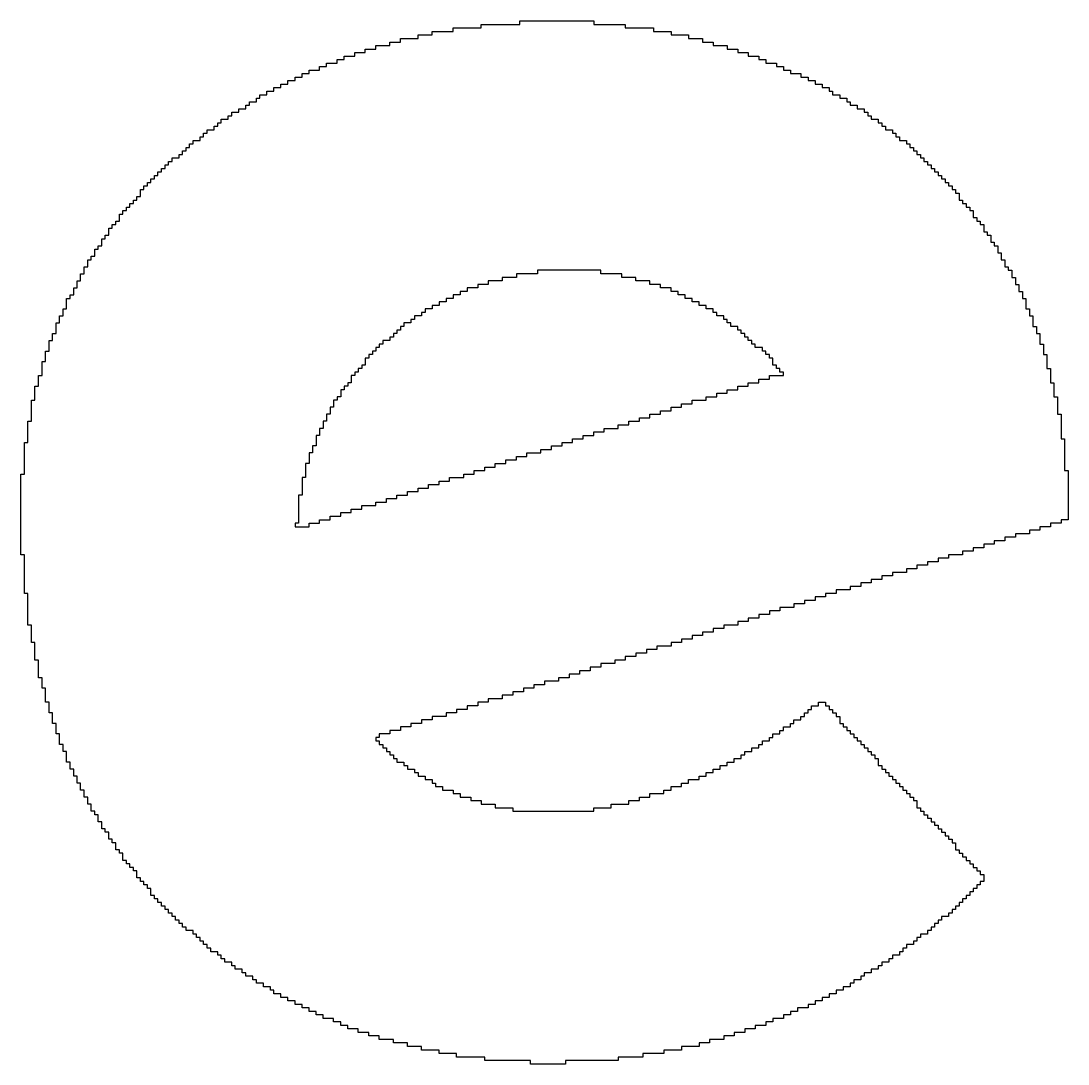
# Model space of a CAD drawing. Header units: millimetres. Extents: x -3.3 to 49.3, y -30.5 to 0.
# Drawn here: x 40.053 to 42.376, y -5.077 to -2.762 of the extents above; entities that cross this region are included whole.
import ezdxf

# ---------------------------------------------------------------- set-up
doc = ezdxf.new("R2010")
doc.units = ezdxf.units.MM
doc.layers.add('TopOverlay', color=2, linetype='Continuous')

msp = doc.modelspace()

# ---------------------------------------------------------------- linework, layer by layer
at = {"layer": 'TopOverlay'}
for p, q in [((41.1597, -2.7697), (41.1597, -2.7619)), ((41.1597, -2.7619), (41.3234, -2.7619)), ((41.3234, -2.7619), (41.3234, -2.7697)), ((40.9649, -2.7931), (40.9649, -2.7853)), ((40.9649, -2.7853), (41.0116, -2.7853)), ((41.0116, -2.7853), (41.0116, -2.7775)), ((41.0116, -2.7775), (41.074, -2.7775)), ((41.074, -2.7775), (41.074, -2.7697)), ((41.074, -2.7697), (41.1597, -2.7697)), ((41.3234, -2.7697), (41.3935, -2.7697)), ((41.3935, -2.7697), (41.3935, -2.7775)), ((41.3935, -2.7775), (41.4559, -2.7775)), ((41.4559, -2.7775), (41.4559, -2.7853)), ((41.4559, -2.7853), (41.4949, -2.7853)), ((41.4949, -2.7853), (41.4949, -2.7931)), ((40.8713, -2.8165), (40.8713, -2.8087)), ((40.8713, -2.8087), (40.8947, -2.8087)), ((40.8947, -2.8087), (40.8947, -2.8009)), ((40.8947, -2.8009), (40.9337, -2.8009)), ((40.9337, -2.8009), (40.9337, -2.7931)), ((40.9337, -2.7931), (40.9649, -2.7931)), ((41.4949, -2.7931), (41.5338, -2.7931)), ((41.5338, -2.7931), (41.5338, -2.8009)), ((41.5338, -2.8009), (41.565, -2.8009)), ((41.565, -2.8009), (41.565, -2.8087)), ((41.565, -2.8087), (41.5884, -2.8087)), ((41.5884, -2.8087), (41.5884, -2.8165)), ((40.7934, -2.8399), (40.7934, -2.8321)), ((40.7934, -2.8321), (40.8168, -2.8321)), ((40.8168, -2.8321), (40.8168, -2.8243)), ((40.8168, -2.8243), (40.8401, -2.8243)), ((40.8401, -2.8243), (40.8401, -2.8165)), ((40.8401, -2.8165), (40.8713, -2.8165)), ((41.5884, -2.8165), (41.6196, -2.8165)), ((41.6196, -2.8165), (41.6196, -2.8243)), ((41.6196, -2.8243), (41.6429, -2.8243)), ((41.6429, -2.8243), (41.6429, -2.8321)), ((41.6429, -2.8321), (41.6663, -2.8321)), ((41.6663, -2.8321), (41.6663, -2.8399)), ((40.731, -2.8632), (40.731, -2.8554)), ((40.731, -2.8554), (40.7544, -2.8554)), ((40.7544, -2.8554), (40.7544, -2.8476)), ((40.7544, -2.8476), (40.77, -2.8476)), ((40.77, -2.8476), (40.77, -2.8399)), ((40.77, -2.8399), (40.7934, -2.8399)), ((41.6663, -2.8399), (41.6897, -2.8399)), ((41.6897, -2.8399), (41.6897, -2.8476)), ((41.6897, -2.8476), (41.7053, -2.8476)), ((41.7053, -2.8476), (41.7053, -2.8554)), ((41.7053, -2.8554), (41.7287, -2.8554)), ((41.7287, -2.8554), (41.7287, -2.8632)), ((40.6765, -2.8866), (40.6765, -2.8788)), ((40.6765, -2.8788), (40.6921, -2.8788)), ((40.6921, -2.8788), (40.6921, -2.871)), ((40.6921, -2.871), (40.7154, -2.871)), ((40.7154, -2.871), (40.7154, -2.8632)), ((40.7154, -2.8632), (40.731, -2.8632)), ((41.7287, -2.8632), (41.7443, -2.8632)), ((41.7443, -2.8632), (41.7443, -2.871)), ((41.7443, -2.871), (41.7599, -2.871)), ((41.7599, -2.871), (41.7599, -2.8788)), ((41.7599, -2.8788), (41.7832, -2.8788)), ((41.7832, -2.8788), (41.7832, -2.8866)), ((40.6297, -2.91), (40.6297, -2.9022)), ((40.6297, -2.9022), (40.6453, -2.9022)), ((40.6453, -2.9022), (40.6453, -2.8944)), ((40.6453, -2.8944), (40.6609, -2.8944)), ((40.6609, -2.8944), (40.6609, -2.8866)), ((40.6609, -2.8866), (40.6765, -2.8866)), ((41.7832, -2.8866), (41.7988, -2.8866)), ((41.7988, -2.8866), (41.7988, -2.8944)), ((41.7988, -2.8944), (41.8144, -2.8944)), ((41.8144, -2.8944), (41.8144, -2.9022)), ((41.8144, -2.9022), (41.83, -2.9022)), ((41.83, -2.9022), (41.83, -2.91)), ((40.5829, -2.9334), (40.5829, -2.9256)), ((40.5829, -2.9256), (40.5985, -2.9256)), ((40.5985, -2.9256), (40.5985, -2.9178)), ((40.5985, -2.9178), (40.6141, -2.9178)), ((40.6141, -2.9178), (40.6141, -2.91)), ((40.6141, -2.91), (40.6297, -2.91)), ((41.83, -2.91), (41.8456, -2.91)), ((41.8456, -2.91), (41.8456, -2.9178)), ((41.8456, -2.9178), (41.8534, -2.9178)), ((41.8534, -2.9178), (41.8534, -2.9256)), ((41.8534, -2.9256), (41.869, -2.9256)), ((41.869, -2.9256), (41.869, -2.9334)), ((40.5518, -2.9568), (40.5518, -2.949)), ((40.5518, -2.949), (40.5596, -2.949)), ((40.5596, -2.949), (40.5596, -2.9412)), ((40.5596, -2.9412), (40.5751, -2.9412)), ((40.5751, -2.9412), (40.5751, -2.9334)), ((40.5751, -2.9334), (40.5829, -2.9334)), ((41.869, -2.9334), (41.8846, -2.9334)), ((41.8846, -2.9334), (41.8846, -2.9412)), ((41.8846, -2.9412), (41.8924, -2.9412)), ((41.8924, -2.9412), (41.8924, -2.949)), ((41.8924, -2.949), (41.9079, -2.949)), ((41.9079, -2.949), (41.9079, -2.9568)), ((40.5128, -2.9801), (40.5128, -2.9724)), ((40.5128, -2.9724), (40.5206, -2.9724)), ((40.5206, -2.9724), (40.5206, -2.9646)), ((40.5206, -2.9646), (40.5362, -2.9646)), ((40.5362, -2.9646), (40.5362, -2.9568)), ((40.5362, -2.9568), (40.5518, -2.9568)), ((41.9079, -2.9568), (41.9235, -2.9568)), ((41.9235, -2.9568), (41.9235, -2.9646)), ((41.9235, -2.9646), (41.9313, -2.9646)), ((41.9313, -2.9646), (41.9313, -2.9724)), ((41.9313, -2.9724), (41.9391, -2.9724)), ((41.9391, -2.9724), (41.9391, -2.9801)), ((40.4816, -3.0035), (40.4816, -2.9957)), ((40.4816, -2.9957), (40.4894, -2.9957)), ((40.4894, -2.9957), (40.4894, -2.9879)), ((40.4894, -2.9879), (40.4972, -2.9879)), ((40.4972, -2.9879), (40.4972, -2.9801)), ((40.4972, -2.9801), (40.5128, -2.9801)), ((41.9391, -2.9801), (41.9547, -2.9801)), ((41.9547, -2.9801), (41.9547, -2.9879)), ((41.9547, -2.9879), (41.9625, -2.9879)), ((41.9625, -2.9879), (41.9625, -2.9957)), ((41.9625, -2.9957), (41.9703, -2.9957)), ((41.9703, -2.9957), (41.9703, -3.0035)), ((40.4504, -3.0269), (40.4504, -3.0191)), ((40.4504, -3.0191), (40.4582, -3.0191)), ((40.4582, -3.0191), (40.4582, -3.0113)), ((40.4582, -3.0113), (40.466, -3.0113)), ((40.466, -3.0113), (40.466, -3.0035)), ((40.466, -3.0035), (40.4816, -3.0035)), ((41.9703, -3.0035), (41.9859, -3.0035)), ((41.9859, -3.0035), (41.9859, -3.0113)), ((41.9859, -3.0113), (41.9937, -3.0113)), ((41.9937, -3.0113), (41.9937, -3.0191)), ((41.9937, -3.0191), (42.0015, -3.0191)), ((42.0015, -3.0191), (42.0015, -3.0269)), ((40.4193, -3.0503), (40.4193, -3.0425)), ((40.4193, -3.0425), (40.4271, -3.0425)), ((40.4271, -3.0425), (40.4271, -3.0347)), ((40.4271, -3.0347), (40.4349, -3.0347)), ((40.4349, -3.0347), (40.4349, -3.0269)), ((40.4349, -3.0269), (40.4504, -3.0269)), ((42.0015, -3.0269), (42.0171, -3.0269)), ((42.0171, -3.0269), (42.0171, -3.0347)), ((42.0171, -3.0347), (42.0249, -3.0347)), ((42.0249, -3.0347), (42.0249, -3.0425)), ((42.0249, -3.0425), (42.0326, -3.0425)), ((42.0326, -3.0425), (42.0326, -3.0503)), ((40.3881, -3.0737), (40.3881, -3.0659)), ((40.3881, -3.0659), (40.4037, -3.0659)), ((40.4037, -3.0659), (40.4037, -3.0581)), ((40.4037, -3.0581), (40.4115, -3.0581)), ((40.4115, -3.0581), (40.4115, -3.0503)), ((40.4115, -3.0503), (40.4193, -3.0503)), ((42.0326, -3.0503), (42.0404, -3.0503)), ((42.0404, -3.0503), (42.0404, -3.0581)), ((42.0404, -3.0581), (42.0482, -3.0581)), ((42.0482, -3.0581), (42.0482, -3.0659)), ((42.0482, -3.0659), (42.056, -3.0659)), ((42.056, -3.0659), (42.056, -3.0737)), ((40.3725, -3.0893), (40.3725, -3.0815)), ((40.3725, -3.0815), (40.3803, -3.0815)), ((40.3803, -3.0815), (40.3803, -3.0737)), ((40.3803, -3.0737), (40.3881, -3.0737)), ((42.056, -3.0737), (42.0638, -3.0737)), ((42.0638, -3.0737), (42.0638, -3.0815)), ((42.0638, -3.0815), (42.0716, -3.0815)), ((42.0716, -3.0815), (42.0716, -3.0893)), ((40.3491, -3.1126), (40.3491, -3.1049)), ((40.3491, -3.1049), (40.3569, -3.1049)), ((40.3569, -3.1049), (40.3569, -3.0971)), ((40.3569, -3.0971), (40.3647, -3.0971)), ((40.3647, -3.0971), (40.3647, -3.0893)), ((40.3647, -3.0893), (40.3725, -3.0893)), ((42.0716, -3.0893), (42.0794, -3.0893)), ((42.0794, -3.0893), (42.0794, -3.0971)), ((42.0794, -3.0971), (42.0872, -3.0971)), ((42.0872, -3.0971), (42.0872, -3.1049)), ((42.0872, -3.1049), (42.095, -3.1049)), ((42.095, -3.1049), (42.095, -3.1126)), ((40.3257, -3.136), (40.3257, -3.1282)), ((40.3257, -3.1282), (40.3335, -3.1282)), ((40.3335, -3.1282), (40.3335, -3.1204)), ((40.3335, -3.1204), (40.3413, -3.1204)), ((40.3413, -3.1204), (40.3413, -3.1126)), ((40.3413, -3.1126), (40.3491, -3.1126)), ((42.095, -3.1126), (42.1028, -3.1126)), ((42.1028, -3.1126), (42.1028, -3.1204)), ((42.1028, -3.1204), (42.1106, -3.1204)), ((42.1106, -3.1204), (42.1106, -3.1282)), ((42.1106, -3.1282), (42.1184, -3.1282)), ((42.1184, -3.1282), (42.1184, -3.136)), ((40.3101, -3.1594), (40.3101, -3.1516)), ((40.3101, -3.1516), (40.3179, -3.1516)), ((40.3179, -3.1516), (40.3179, -3.136)), ((40.3179, -3.136), (40.3257, -3.136)), ((42.1184, -3.136), (42.1262, -3.136)), ((42.1262, -3.136), (42.1262, -3.1438)), ((42.1262, -3.1438), (42.134, -3.1438)), ((42.134, -3.1438), (42.134, -3.1594)), ((40.2868, -3.1828), (40.2868, -3.175)), ((40.2868, -3.175), (40.2946, -3.175)), ((40.2946, -3.175), (40.2946, -3.1672)), ((40.2946, -3.1672), (40.3024, -3.1672)), ((40.3024, -3.1672), (40.3024, -3.1594)), ((40.3024, -3.1594), (40.3101, -3.1594)), ((42.134, -3.1594), (42.1418, -3.1594)), ((42.1418, -3.1594), (42.1418, -3.1672)), ((42.1418, -3.1672), (42.1496, -3.1672)), ((42.1496, -3.1672), (42.1496, -3.175)), ((42.1496, -3.175), (42.1574, -3.175)), ((42.1574, -3.175), (42.1574, -3.1828)), ((40.2712, -3.2062), (40.2712, -3.1906)), ((40.2712, -3.1906), (40.279, -3.1906)), ((40.279, -3.1906), (40.279, -3.1828)), ((40.279, -3.1828), (40.2868, -3.1828)), ((42.1574, -3.1828), (42.1651, -3.1828)), ((42.1651, -3.1828), (42.1651, -3.1984)), ((42.1651, -3.1984), (42.1729, -3.1984)), ((42.1729, -3.1984), (42.1729, -3.2062)), ((40.2478, -3.2374), (40.2478, -3.2218)), ((40.2478, -3.2218), (40.2556, -3.2218)), ((40.2556, -3.2218), (40.2556, -3.214)), ((40.2556, -3.214), (40.2634, -3.214)), ((40.2634, -3.214), (40.2634, -3.2062)), ((40.2634, -3.2062), (40.2712, -3.2062)), ((42.1729, -3.2062), (42.1807, -3.2062)), ((42.1807, -3.2062), (42.1807, -3.214)), ((42.1807, -3.214), (42.1885, -3.214)), ((42.1885, -3.214), (42.1885, -3.2296)), ((40.2322, -3.2607), (40.2322, -3.2451)), ((40.2322, -3.2451), (40.24, -3.2451)), ((40.24, -3.2451), (40.24, -3.2374)), ((40.24, -3.2374), (40.2478, -3.2374)), ((42.1885, -3.2296), (42.1963, -3.2296)), ((42.1963, -3.2296), (42.1963, -3.2374)), ((42.1963, -3.2374), (42.2041, -3.2374)), ((42.2041, -3.2374), (42.2041, -3.2529)), ((40.2166, -3.2841), (40.2166, -3.2685)), ((40.2166, -3.2685), (40.2244, -3.2685)), ((40.2244, -3.2685), (40.2244, -3.2607)), ((40.2244, -3.2607), (40.2322, -3.2607)), ((42.2041, -3.2529), (42.2119, -3.2529)), ((42.2119, -3.2529), (42.2119, -3.2607)), ((42.2119, -3.2607), (42.2197, -3.2607)), ((42.2197, -3.2607), (42.2197, -3.2763)), ((40.201, -3.3075), (40.201, -3.2919)), ((40.201, -3.2919), (40.2088, -3.2919)), ((40.2088, -3.2919), (40.2088, -3.2841)), ((40.2088, -3.2841), (40.2166, -3.2841)), ((42.2197, -3.2763), (42.2275, -3.2763)), ((42.2275, -3.2763), (42.2275, -3.2919)), ((42.2275, -3.2919), (42.2353, -3.2919)), ((42.2353, -3.2919), (42.2353, -3.3075)), ((40.1932, -3.3231), (40.1932, -3.3075)), ((40.1932, -3.3075), (40.201, -3.3075)), ((41.339, -3.3153), (41.1987, -3.3153)), ((41.1987, -3.3153), (41.1987, -3.3231)), ((41.339, -3.3231), (41.339, -3.3153)), ((42.2353, -3.3075), (42.2431, -3.3075)), ((42.2431, -3.3075), (42.2431, -3.3153)), ((42.2431, -3.3153), (42.2509, -3.3153)), ((42.2509, -3.3153), (42.2509, -3.3309)), ((40.1776, -3.3543), (40.1776, -3.3387)), ((40.1776, -3.3387), (40.1854, -3.3387)), ((40.1854, -3.3387), (40.1854, -3.3231)), ((40.1854, -3.3231), (40.1932, -3.3231)), ((41.1207, -3.3387), (41.0896, -3.3387)), ((41.0896, -3.3387), (41.0896, -3.3465)), ((41.1519, -3.3309), (41.1207, -3.3309)), ((41.1207, -3.3309), (41.1207, -3.3387)), ((41.1987, -3.3231), (41.1519, -3.3231)), ((41.1519, -3.3231), (41.1519, -3.3309)), ((41.3857, -3.3231), (41.339, -3.3231)), ((41.3857, -3.3309), (41.3857, -3.3231)), ((41.4169, -3.3309), (41.3857, -3.3309)), ((41.4169, -3.3387), (41.4169, -3.3309)), ((41.4481, -3.3387), (41.4169, -3.3387)), ((41.4481, -3.3465), (41.4481, -3.3387)), ((42.2509, -3.3309), (42.2587, -3.3309)), ((42.2587, -3.3309), (42.2587, -3.3465)), ((40.1699, -3.3699), (40.1699, -3.3543)), ((40.1699, -3.3543), (40.1776, -3.3543)), ((41.0428, -3.3621), (41.0272, -3.3621)), ((41.0272, -3.3621), (41.0272, -3.3699)), ((41.0662, -3.3543), (41.0428, -3.3543)), ((41.0428, -3.3543), (41.0428, -3.3621)), ((41.0896, -3.3465), (41.0662, -3.3465)), ((41.0662, -3.3465), (41.0662, -3.3543)), ((41.4715, -3.3465), (41.4481, -3.3465)), ((41.4715, -3.3543), (41.4715, -3.3465)), ((41.4949, -3.3543), (41.4715, -3.3543)), ((41.4949, -3.3621), (41.4949, -3.3543)), ((41.5104, -3.3621), (41.4949, -3.3621)), ((41.5104, -3.3699), (41.5104, -3.3621)), ((42.2587, -3.3465), (42.2665, -3.3465)), ((42.2665, -3.3465), (42.2665, -3.3621)), ((42.2665, -3.3621), (42.2743, -3.3621)), ((42.2743, -3.3621), (42.2743, -3.3776)), ((40.1543, -3.401), (40.1543, -3.3776)), ((40.1543, -3.3776), (40.1621, -3.3776)), ((40.1621, -3.3776), (40.1621, -3.3699)), ((40.1621, -3.3699), (40.1699, -3.3699)), ((40.996, -3.3854), (40.9804, -3.3854)), ((40.9804, -3.3854), (40.9804, -3.3932)), ((41.0116, -3.3776), (40.996, -3.3776)), ((40.996, -3.3776), (40.996, -3.3854)), ((41.0272, -3.3699), (41.0116, -3.3699)), ((41.0116, -3.3699), (41.0116, -3.3776)), ((41.526, -3.3699), (41.5104, -3.3699)), ((41.526, -3.3776), (41.526, -3.3699)), ((41.5416, -3.3776), (41.526, -3.3776)), ((41.5416, -3.3854), (41.5416, -3.3776)), ((41.5572, -3.3854), (41.5416, -3.3854)), ((41.5572, -3.3932), (41.5572, -3.3854)), ((42.2743, -3.3776), (42.2821, -3.3776)), ((42.2821, -3.3776), (42.2821, -3.401)), ((40.1465, -3.4166), (40.1465, -3.401)), ((40.1465, -3.401), (40.1543, -3.401)), ((40.9493, -3.4088), (40.9415, -3.4088)), ((40.9415, -3.4088), (40.9415, -3.4166)), ((40.9649, -3.401), (40.9493, -3.401)), ((40.9493, -3.401), (40.9493, -3.4088)), ((40.9804, -3.3932), (40.9649, -3.3932)), ((40.9649, -3.3932), (40.9649, -3.401)), ((41.5728, -3.3932), (41.5572, -3.3932)), ((41.5728, -3.401), (41.5728, -3.3932)), ((41.5884, -3.401), (41.5728, -3.401)), ((41.5884, -3.4088), (41.5884, -3.401)), ((41.5962, -3.4088), (41.5884, -3.4088)), ((41.5962, -3.4166), (41.5962, -3.4088)), ((42.2821, -3.401), (42.2899, -3.401)), ((42.2899, -3.401), (42.2899, -3.4166)), ((40.1309, -3.4556), (40.1309, -3.4322)), ((40.1309, -3.4322), (40.1387, -3.4322)), ((40.1387, -3.4322), (40.1387, -3.4166)), ((40.1387, -3.4166), (40.1465, -3.4166)), ((40.9181, -3.4322), (40.9025, -3.4322)), ((40.9025, -3.4322), (40.9025, -3.44)), ((40.9259, -3.4244), (40.9181, -3.4244)), ((40.9181, -3.4244), (40.9181, -3.4322)), ((40.9415, -3.4166), (40.9259, -3.4166)), ((40.9259, -3.4166), (40.9259, -3.4244)), ((41.6118, -3.4166), (41.5962, -3.4166)), ((41.6118, -3.4244), (41.6118, -3.4166)), ((41.6196, -3.4244), (41.6118, -3.4244)), ((41.6196, -3.4322), (41.6196, -3.4244)), ((41.6274, -3.4322), (41.6196, -3.4322)), ((41.6274, -3.44), (41.6274, -3.4322)), ((42.2899, -3.4166), (42.2976, -3.4166)), ((42.2976, -3.4166), (42.2976, -3.44)), ((40.1231, -3.4712), (40.1231, -3.4556)), ((40.1231, -3.4556), (40.1309, -3.4556)), ((40.8869, -3.4556), (40.8791, -3.4556)), ((40.8791, -3.4556), (40.8791, -3.4634)), ((40.8947, -3.4478), (40.8869, -3.4478)), ((40.8869, -3.4478), (40.8869, -3.4556)), ((40.9025, -3.44), (40.8947, -3.44)), ((40.8947, -3.44), (40.8947, -3.4478)), ((41.6429, -3.44), (41.6274, -3.44)), ((41.6429, -3.4478), (41.6429, -3.44)), ((41.6507, -3.4478), (41.6429, -3.4478)), ((41.6507, -3.4556), (41.6507, -3.4478)), ((41.6585, -3.4556), (41.6507, -3.4556)), ((41.6585, -3.4634), (41.6585, -3.4556)), ((42.2976, -3.44), (42.3054, -3.44)), ((42.3054, -3.44), (42.3054, -3.4556)), ((42.3054, -3.4556), (42.3132, -3.4556)), ((42.3132, -3.4556), (42.3132, -3.479)), ((40.1153, -3.4946), (40.1153, -3.4712)), ((40.1153, -3.4712), (40.1231, -3.4712)), ((40.8557, -3.479), (40.8479, -3.479)), ((40.8479, -3.479), (40.8479, -3.4868)), ((40.8713, -3.4712), (40.8557, -3.4712)), ((40.8557, -3.4712), (40.8557, -3.479)), ((40.8791, -3.4634), (40.8713, -3.4634)), ((40.8713, -3.4634), (40.8713, -3.4712)), ((41.6663, -3.4634), (41.6585, -3.4634)), ((41.6663, -3.4712), (41.6663, -3.4634)), ((41.6741, -3.4712), (41.6663, -3.4712)), ((41.6741, -3.479), (41.6741, -3.4712)), ((41.6819, -3.479), (41.6741, -3.479)), ((41.6819, -3.4868), (41.6819, -3.479)), ((42.3132, -3.479), (42.321, -3.479)), ((42.321, -3.479), (42.321, -3.5024)), ((40.1075, -3.5179), (40.1075, -3.4946)), ((40.1075, -3.4946), (40.1153, -3.4946)), ((40.8324, -3.5024), (40.8246, -3.5024)), ((40.8246, -3.5024), (40.8246, -3.5101)), ((40.8401, -3.4946), (40.8324, -3.4946)), ((40.8324, -3.4946), (40.8324, -3.5024)), ((40.8479, -3.4868), (40.8401, -3.4868)), ((40.8401, -3.4868), (40.8401, -3.4946)), ((41.6975, -3.4868), (41.6819, -3.4868)), ((41.6975, -3.4946), (41.6975, -3.4868)), ((41.7053, -3.4946), (41.6975, -3.4946)), ((41.7053, -3.5024), (41.7053, -3.4946)), ((41.7131, -3.5024), (41.7053, -3.5024)), ((41.7131, -3.5101), (41.7131, -3.5024)), ((42.321, -3.5024), (42.3288, -3.5024)), ((42.3288, -3.5024), (42.3288, -3.5335)), ((40.0997, -3.5491), (40.0997, -3.5179)), ((40.0997, -3.5179), (40.1075, -3.5179)), ((40.8168, -3.5257), (40.809, -3.5257)), ((40.809, -3.5257), (40.809, -3.5335)), ((40.8246, -3.5101), (40.8168, -3.5101)), ((40.8168, -3.5101), (40.8168, -3.5257)), ((41.7209, -3.5101), (41.7131, -3.5101)), ((41.7209, -3.5257), (41.7209, -3.5101)), ((41.7287, -3.5257), (41.7209, -3.5257)), ((41.7287, -3.5335), (41.7287, -3.5257)), ((40.0919, -3.5725), (40.0919, -3.5491)), ((40.0919, -3.5491), (40.0997, -3.5491)), ((40.7934, -3.5491), (40.7856, -3.5491)), ((40.7856, -3.5491), (40.7856, -3.5647)), ((40.8012, -3.5413), (40.7934, -3.5413)), ((40.7934, -3.5413), (40.7934, -3.5491)), ((40.809, -3.5335), (40.8012, -3.5335)), ((40.8012, -3.5335), (40.8012, -3.5413)), ((41.7131, -3.5569), (41.7131, -3.5491)), ((41.7131, -3.5491), (41.7443, -3.5491)), ((41.7365, -3.5335), (41.7287, -3.5335)), ((41.7365, -3.5413), (41.7365, -3.5335)), ((41.7443, -3.5413), (41.7365, -3.5413)), ((41.7443, -3.5491), (41.7443, -3.5413)), ((42.3288, -3.5335), (42.3366, -3.5335)), ((42.3366, -3.5335), (42.3366, -3.5647)), ((40.0841, -3.6037), (40.0841, -3.5725)), ((40.0841, -3.5725), (40.0919, -3.5725)), ((40.7778, -3.5725), (40.77, -3.5725)), ((40.77, -3.5725), (40.77, -3.5803)), ((40.7856, -3.5647), (40.7778, -3.5647)), ((40.7778, -3.5647), (40.7778, -3.5725)), ((41.6429, -3.5803), (41.6429, -3.5725)), ((41.6429, -3.5725), (41.6663, -3.5725)), ((41.6663, -3.5725), (41.6663, -3.5647)), ((41.6663, -3.5647), (41.6897, -3.5647)), ((41.6897, -3.5647), (41.6897, -3.5569)), ((41.6897, -3.5569), (41.7131, -3.5569)), ((42.3366, -3.5647), (42.3444, -3.5647)), ((42.3444, -3.5647), (42.3444, -3.5959)), ((40.7622, -3.5959), (40.7544, -3.5959)), ((40.7544, -3.5959), (40.7544, -3.6037)), ((40.77, -3.5803), (40.7622, -3.5803)), ((40.7622, -3.5803), (40.7622, -3.5959)), ((41.5728, -3.6037), (41.5728, -3.5959)), ((41.5728, -3.5959), (41.5962, -3.5959)), ((41.5962, -3.5959), (41.5962, -3.5881)), ((41.5962, -3.5881), (41.6196, -3.5881)), ((41.6196, -3.5881), (41.6196, -3.5803)), ((41.6196, -3.5803), (41.6429, -3.5803)), ((42.3444, -3.5959), (42.3522, -3.5959)), ((42.3522, -3.5959), (42.3522, -3.6349)), ((40.0763, -3.6504), (40.0763, -3.6037)), ((40.0763, -3.6037), (40.0841, -3.6037)), ((40.7466, -3.6193), (40.7388, -3.6193)), ((40.7388, -3.6193), (40.7388, -3.6349)), ((40.7544, -3.6037), (40.7466, -3.6037)), ((40.7466, -3.6037), (40.7466, -3.6193)), ((41.4949, -3.6271), (41.4949, -3.6193)), ((41.4949, -3.6193), (41.5182, -3.6193)), ((41.5182, -3.6193), (41.5182, -3.6115)), ((41.5182, -3.6115), (41.5416, -3.6115)), ((41.5416, -3.6115), (41.5416, -3.6037)), ((41.5416, -3.6037), (41.5728, -3.6037)), ((40.7388, -3.6349), (40.731, -3.6349)), ((40.731, -3.6349), (40.731, -3.6504)), ((41.4247, -3.6504), (41.4247, -3.6426)), ((41.4247, -3.6426), (41.4481, -3.6426)), ((41.4481, -3.6426), (41.4481, -3.6349)), ((41.4481, -3.6349), (41.4715, -3.6349)), ((41.4715, -3.6349), (41.4715, -3.6271)), ((41.4715, -3.6271), (41.4949, -3.6271)), ((42.3522, -3.6349), (42.36, -3.6349)), ((42.36, -3.6349), (42.36, -3.6894)), ((40.0685, -3.6972), (40.0685, -3.6504)), ((40.0685, -3.6504), (40.0763, -3.6504)), ((40.7232, -3.666), (40.7154, -3.666)), ((40.7154, -3.666), (40.7154, -3.6816)), ((40.731, -3.6504), (40.7232, -3.6504)), ((40.7232, -3.6504), (40.7232, -3.666)), ((41.3468, -3.6738), (41.3468, -3.666)), ((41.3468, -3.666), (41.3779, -3.666)), ((41.3779, -3.666), (41.3779, -3.6582)), ((41.3779, -3.6582), (41.4013, -3.6582)), ((41.4013, -3.6582), (41.4013, -3.6504)), ((41.4013, -3.6504), (41.4247, -3.6504)), ((40.7154, -3.6816), (40.7076, -3.6816)), ((40.7076, -3.6816), (40.7076, -3.705)), ((41.2766, -3.6972), (41.2766, -3.6894)), ((41.2766, -3.6894), (41.3, -3.6894)), ((41.3, -3.6894), (41.3, -3.6816)), ((41.3, -3.6816), (41.3234, -3.6816)), ((41.3234, -3.6816), (41.3234, -3.6738)), ((41.3234, -3.6738), (41.3468, -3.6738)), ((42.36, -3.6894), (42.3678, -3.6894)), ((42.3678, -3.6894), (42.3678, -3.7596)), ((40.0607, -3.7674), (40.0607, -3.6972)), ((40.0607, -3.6972), (40.0685, -3.6972)), ((40.7076, -3.705), (40.6999, -3.705)), ((40.6999, -3.705), (40.6999, -3.7206)), ((41.2065, -3.7206), (41.2065, -3.7128)), ((41.2065, -3.7128), (41.2299, -3.7128)), ((41.2299, -3.7128), (41.2299, -3.705)), ((41.2299, -3.705), (41.2532, -3.705)), ((41.2532, -3.705), (41.2532, -3.6972)), ((41.2532, -3.6972), (41.2766, -3.6972)), ((40.6999, -3.7206), (40.6921, -3.7206)), ((40.6921, -3.7206), (40.6921, -3.744)), ((41.1285, -3.744), (41.1285, -3.7362)), ((41.1285, -3.7362), (41.1519, -3.7362)), ((41.1519, -3.7362), (41.1519, -3.7284)), ((41.1519, -3.7284), (41.1753, -3.7284)), ((41.1753, -3.7284), (41.1753, -3.7206)), ((41.1753, -3.7206), (41.2065, -3.7206)), ((40.6921, -3.744), (40.6843, -3.744)), ((40.6843, -3.744), (40.6843, -3.7751)), ((41.0584, -3.7674), (41.0584, -3.7596)), ((41.0584, -3.7596), (41.0818, -3.7596)), ((41.0818, -3.7596), (41.0818, -3.7518)), ((41.0818, -3.7518), (41.1051, -3.7518)), ((41.1051, -3.7518), (41.1051, -3.744)), ((41.1051, -3.744), (41.1285, -3.744)), ((42.3678, -3.7596), (42.3756, -3.7596)), ((42.3756, -3.7596), (42.3756, -3.8687)), ((40.0529, -3.9466), (40.0529, -3.7674)), ((40.0529, -3.7674), (40.0607, -3.7674)), ((40.6843, -3.7751), (40.6765, -3.7751)), ((40.6765, -3.7751), (40.6765, -3.8141)), ((40.9804, -3.7907), (40.9804, -3.7829)), ((40.9804, -3.7829), (41.0038, -3.7829)), ((41.0038, -3.7829), (41.0038, -3.7751)), ((41.0038, -3.7751), (41.035, -3.7751)), ((41.035, -3.7751), (41.035, -3.7674)), ((41.035, -3.7674), (41.0584, -3.7674)), ((40.9103, -3.8141), (40.9103, -3.8063)), ((40.9103, -3.8063), (40.9337, -3.8063)), ((40.9337, -3.8063), (40.9337, -3.7985)), ((40.9337, -3.7985), (40.9571, -3.7985)), ((40.9571, -3.7985), (40.9571, -3.7907)), ((40.9571, -3.7907), (40.9804, -3.7907)), ((40.6765, -3.8141), (40.6687, -3.8141)), ((40.6687, -3.8141), (40.6687, -3.8765)), ((40.8401, -3.8375), (40.8401, -3.8297)), ((40.8401, -3.8297), (40.8635, -3.8297)), ((40.8635, -3.8297), (40.8635, -3.8219)), ((40.8635, -3.8219), (40.8869, -3.8219)), ((40.8869, -3.8219), (40.8869, -3.8141)), ((40.8869, -3.8141), (40.9103, -3.8141)), ((40.7622, -3.8609), (40.7622, -3.8531)), ((40.7622, -3.8531), (40.7856, -3.8531)), ((40.7856, -3.8531), (40.7856, -3.8453)), ((40.7856, -3.8453), (40.809, -3.8453)), ((40.809, -3.8453), (40.809, -3.8375)), ((40.809, -3.8375), (40.8401, -3.8375)), ((40.6687, -3.8765), (40.6609, -3.8765)), ((40.6609, -3.8765), (40.6609, -3.8843)), ((40.6921, -3.8843), (40.6921, -3.8765)), ((40.6921, -3.8765), (40.7154, -3.8765)), ((40.7154, -3.8765), (40.7154, -3.8687)), ((40.7154, -3.8687), (40.7388, -3.8687)), ((40.7388, -3.8687), (40.7388, -3.8609)), ((40.7388, -3.8609), (40.7622, -3.8609)), ((42.36, -3.8765), (42.3366, -3.8765)), ((42.3366, -3.8765), (42.3366, -3.8843)), ((42.3756, -3.8687), (42.36, -3.8687)), ((42.36, -3.8687), (42.36, -3.8765)), ((40.6609, -3.8843), (40.6921, -3.8843)), ((42.2899, -3.8999), (42.2587, -3.8999)), ((42.2587, -3.8999), (42.2587, -3.9076)), ((42.3132, -3.8921), (42.2899, -3.8921)), ((42.2899, -3.8921), (42.2899, -3.8999)), ((42.3366, -3.8843), (42.3132, -3.8843)), ((42.3132, -3.8843), (42.3132, -3.8921)), ((42.2119, -3.9232), (42.1885, -3.9232)), ((42.1885, -3.9232), (42.1885, -3.931)), ((42.2353, -3.9154), (42.2119, -3.9154)), ((42.2119, -3.9154), (42.2119, -3.9232)), ((42.2587, -3.9076), (42.2353, -3.9076)), ((42.2353, -3.9076), (42.2353, -3.9154)), ((40.0607, -3.9466), (40.0529, -3.9466)), ((40.0607, -4.0324), (40.0607, -3.9466)), ((42.1418, -3.9466), (42.1106, -3.9466)), ((42.1106, -3.9466), (42.1106, -3.9544)), ((42.1651, -3.9388), (42.1418, -3.9388)), ((42.1418, -3.9388), (42.1418, -3.9466)), ((42.1885, -3.931), (42.1651, -3.931)), ((42.1651, -3.931), (42.1651, -3.9388)), ((42.0638, -3.97), (42.0404, -3.97)), ((42.0404, -3.97), (42.0404, -3.9778)), ((42.0872, -3.9622), (42.0638, -3.9622)), ((42.0638, -3.9622), (42.0638, -3.97)), ((42.1106, -3.9544), (42.0872, -3.9544)), ((42.0872, -3.9544), (42.0872, -3.9622)), ((41.9859, -3.9934), (41.9625, -3.9934)), ((41.9625, -3.9934), (41.9625, -4.0012)), ((42.0171, -3.9856), (41.9859, -3.9856)), ((41.9859, -3.9856), (41.9859, -3.9934)), ((42.0404, -3.9778), (42.0171, -3.9778)), ((42.0171, -3.9778), (42.0171, -3.9856)), ((41.9157, -4.0168), (41.8924, -4.0168)), ((41.8924, -4.0168), (41.8924, -4.0246)), ((41.9391, -4.009), (41.9157, -4.009)), ((41.9157, -4.009), (41.9157, -4.0168)), ((41.9625, -4.0012), (41.9391, -4.0012)), ((41.9391, -4.0012), (41.9391, -4.009)), ((40.0685, -4.0324), (40.0607, -4.0324)), ((40.0685, -4.1025), (40.0685, -4.0324)), ((41.8378, -4.0401), (41.8144, -4.0401)), ((41.8144, -4.0401), (41.8144, -4.0479)), ((41.8612, -4.0324), (41.8378, -4.0324)), ((41.8378, -4.0324), (41.8378, -4.0401)), ((41.8924, -4.0246), (41.8612, -4.0246)), ((41.8612, -4.0246), (41.8612, -4.0324)), ((41.7676, -4.0635), (41.7365, -4.0635)), ((41.7365, -4.0635), (41.7365, -4.0713)), ((41.791, -4.0557), (41.7676, -4.0557)), ((41.7676, -4.0557), (41.7676, -4.0635)), ((41.8144, -4.0479), (41.791, -4.0479)), ((41.791, -4.0479), (41.791, -4.0557)), ((41.6897, -4.0869), (41.6663, -4.0869)), ((41.6663, -4.0869), (41.6663, -4.0947)), ((41.7131, -4.0791), (41.6897, -4.0791)), ((41.6897, -4.0791), (41.6897, -4.0869)), ((41.7365, -4.0713), (41.7131, -4.0713)), ((41.7131, -4.0713), (41.7131, -4.0791)), ((40.0763, -4.1025), (40.0685, -4.1025)), ((40.0763, -4.1415), (40.0763, -4.1025)), ((41.6118, -4.1103), (41.5884, -4.1103)), ((41.5884, -4.1103), (41.5884, -4.1181)), ((41.6429, -4.1025), (41.6118, -4.1025)), ((41.6118, -4.1025), (41.6118, -4.1103)), ((41.6663, -4.0947), (41.6429, -4.0947)), ((41.6429, -4.0947), (41.6429, -4.1025)), ((41.5416, -4.1337), (41.5182, -4.1337)), ((41.5182, -4.1337), (41.5182, -4.1415)), ((41.565, -4.1259), (41.5416, -4.1259)), ((41.5416, -4.1259), (41.5416, -4.1337)), ((41.5884, -4.1181), (41.565, -4.1181)), ((41.565, -4.1181), (41.565, -4.1259)), ((40.0841, -4.1415), (40.0763, -4.1415)), ((40.0841, -4.1804), (40.0841, -4.1415)), ((41.4637, -4.1571), (41.4403, -4.1571)), ((41.4403, -4.1571), (41.4403, -4.1649)), ((41.4949, -4.1493), (41.4637, -4.1493)), ((41.4637, -4.1493), (41.4637, -4.1571)), ((41.5182, -4.1415), (41.4949, -4.1415)), ((41.4949, -4.1415), (41.4949, -4.1493)), ((40.0919, -4.1804), (40.0841, -4.1804)), ((40.0919, -4.2194), (40.0919, -4.1804)), ((41.3935, -4.1804), (41.3701, -4.1804)), ((41.3701, -4.1804), (41.3701, -4.1882)), ((41.4169, -4.1726), (41.3935, -4.1726)), ((41.3935, -4.1726), (41.3935, -4.1804)), ((41.4403, -4.1649), (41.4169, -4.1649)), ((41.4169, -4.1649), (41.4169, -4.1726)), ((41.3156, -4.2038), (41.2922, -4.2038)), ((41.2922, -4.2038), (41.2922, -4.2116)), ((41.339, -4.196), (41.3156, -4.196)), ((41.3156, -4.196), (41.3156, -4.2038)), ((41.3701, -4.1882), (41.339, -4.1882)), ((41.339, -4.1882), (41.339, -4.196)), ((40.0997, -4.2194), (40.0919, -4.2194)), ((40.0997, -4.2428), (40.0997, -4.2194)), ((41.2454, -4.2272), (41.2143, -4.2272)), ((41.2143, -4.2272), (41.2143, -4.235)), ((41.2688, -4.2194), (41.2454, -4.2194)), ((41.2454, -4.2194), (41.2454, -4.2272)), ((41.2922, -4.2116), (41.2688, -4.2116)), ((41.2688, -4.2116), (41.2688, -4.2194)), ((40.1075, -4.2428), (40.0997, -4.2428)), ((40.1075, -4.274), (40.1075, -4.2428)), ((41.1909, -4.2428), (41.1675, -4.2428)), ((41.1675, -4.2428), (41.1675, -4.2506)), ((41.2143, -4.235), (41.1909, -4.235)), ((41.1909, -4.235), (41.1909, -4.2428)), ((41.1207, -4.2662), (41.0896, -4.2662)), ((41.0896, -4.2662), (41.0896, -4.274)), ((41.1441, -4.2584), (41.1207, -4.2584)), ((41.1207, -4.2584), (41.1207, -4.2662)), ((41.1675, -4.2506), (41.1441, -4.2506)), ((41.1441, -4.2506), (41.1441, -4.2584)), ((40.1153, -4.274), (40.1075, -4.274)), ((40.1153, -4.2974), (40.1153, -4.274)), ((41.0428, -4.2896), (41.0194, -4.2896)), ((41.0194, -4.2896), (41.0194, -4.2974)), ((41.0662, -4.2818), (41.0428, -4.2818)), ((41.0428, -4.2818), (41.0428, -4.2896)), ((41.0896, -4.274), (41.0662, -4.274)), ((41.0662, -4.274), (41.0662, -4.2818)), ((41.7988, -4.2974), (41.7988, -4.2896)), ((41.7988, -4.2896), (41.8066, -4.2896)), ((41.8066, -4.2896), (41.8066, -4.2818)), ((41.8066, -4.2818), (41.8222, -4.2818)), ((41.8222, -4.2818), (41.8222, -4.274)), ((41.8222, -4.274), (41.8378, -4.274)), ((41.8378, -4.274), (41.8378, -4.2818)), ((41.8378, -4.2818), (41.8456, -4.2818)), ((41.8456, -4.2818), (41.8456, -4.2896)), ((41.8456, -4.2896), (41.8534, -4.2896)), ((41.8534, -4.2896), (41.8534, -4.2974)), ((40.1231, -4.2974), (40.1153, -4.2974)), ((40.1231, -4.3207), (40.1231, -4.2974)), ((40.9649, -4.3129), (40.9415, -4.3129)), ((40.9415, -4.3129), (40.9415, -4.3207)), ((40.996, -4.3051), (40.9649, -4.3051)), ((40.9649, -4.3051), (40.9649, -4.3129)), ((41.0194, -4.2974), (40.996, -4.2974)), ((40.996, -4.2974), (40.996, -4.3051)), ((41.7676, -4.3207), (41.7676, -4.3129)), ((41.7676, -4.3129), (41.7832, -4.3129)), ((41.7832, -4.3129), (41.7832, -4.3051)), ((41.7832, -4.3051), (41.791, -4.3051)), ((41.791, -4.3051), (41.791, -4.2974)), ((41.791, -4.2974), (41.7988, -4.2974)), ((41.8534, -4.2974), (41.8612, -4.2974)), ((41.8612, -4.2974), (41.8612, -4.3051)), ((41.8612, -4.3051), (41.869, -4.3051)), ((41.869, -4.3051), (41.869, -4.3207)), ((40.1309, -4.3207), (40.1231, -4.3207)), ((40.1309, -4.3441), (40.1309, -4.3207)), ((40.8947, -4.3363), (40.8713, -4.3363)), ((40.8713, -4.3363), (40.8713, -4.3441)), ((40.9181, -4.3285), (40.8947, -4.3285)), ((40.8947, -4.3285), (40.8947, -4.3363)), ((40.9415, -4.3207), (40.9181, -4.3207)), ((40.9181, -4.3207), (40.9181, -4.3285)), ((41.7365, -4.3441), (41.7365, -4.3363)), ((41.7365, -4.3363), (41.7443, -4.3363)), ((41.7443, -4.3363), (41.7443, -4.3285)), ((41.7443, -4.3285), (41.7599, -4.3285)), ((41.7599, -4.3285), (41.7599, -4.3207)), ((41.7599, -4.3207), (41.7676, -4.3207)), ((41.869, -4.3207), (41.8768, -4.3207)), ((41.8768, -4.3207), (41.8768, -4.3285)), ((41.8768, -4.3285), (41.8846, -4.3285)), ((41.8846, -4.3285), (41.8846, -4.3363)), ((41.8846, -4.3363), (41.8924, -4.3363)), ((41.8924, -4.3363), (41.8924, -4.3441)), ((40.1387, -4.3441), (40.1309, -4.3441)), ((40.1387, -4.3675), (40.1387, -4.3441)), ((40.8479, -4.3519), (40.8401, -4.3519)), ((40.8401, -4.3519), (40.8401, -4.3597)), ((40.8401, -4.3597), (40.8479, -4.3597)), ((40.8713, -4.3441), (40.8479, -4.3441)), ((40.8479, -4.3441), (40.8479, -4.3519)), ((40.8479, -4.3597), (40.8479, -4.3675)), ((41.6975, -4.3675), (41.6975, -4.3597)), ((41.6975, -4.3597), (41.7131, -4.3597)), ((41.7131, -4.3597), (41.7131, -4.3519)), ((41.7131, -4.3519), (41.7209, -4.3519)), ((41.7209, -4.3519), (41.7209, -4.3441)), ((41.7209, -4.3441), (41.7365, -4.3441)), ((41.8924, -4.3441), (41.9001, -4.3441)), ((41.9001, -4.3441), (41.9001, -4.3519)), ((41.9001, -4.3519), (41.9079, -4.3519)), ((41.9079, -4.3519), (41.9079, -4.3597)), ((41.9079, -4.3597), (41.9157, -4.3597)), ((41.9157, -4.3597), (41.9157, -4.3675)), ((40.1465, -4.3675), (40.1387, -4.3675)), ((40.1465, -4.3831), (40.1465, -4.3675)), ((40.1543, -4.3831), (40.1465, -4.3831)), ((40.1543, -4.4065), (40.1543, -4.3831)), ((40.8479, -4.3675), (40.8557, -4.3675)), ((40.8557, -4.3675), (40.8557, -4.3753)), ((40.8557, -4.3753), (40.8635, -4.3753)), ((40.8635, -4.3753), (40.8635, -4.3831)), ((40.8635, -4.3831), (40.8713, -4.3831)), ((40.8713, -4.3831), (40.8713, -4.3909)), ((41.6585, -4.3909), (41.6585, -4.3831)), ((41.6585, -4.3831), (41.6741, -4.3831)), ((41.6741, -4.3831), (41.6741, -4.3753)), ((41.6741, -4.3753), (41.6897, -4.3753)), ((41.6897, -4.3753), (41.6897, -4.3675)), ((41.6897, -4.3675), (41.6975, -4.3675)), ((41.9157, -4.3675), (41.9235, -4.3675)), ((41.9235, -4.3675), (41.9235, -4.3753)), ((41.9235, -4.3753), (41.9313, -4.3753)), ((41.9313, -4.3753), (41.9313, -4.3831)), ((41.9313, -4.3831), (41.9391, -4.3831)), ((41.9391, -4.3831), (41.9391, -4.3909)), ((40.1621, -4.4065), (40.1543, -4.4065)), ((40.1621, -4.4221), (40.1621, -4.4065)), ((40.8713, -4.3909), (40.8791, -4.3909)), ((40.8791, -4.3909), (40.8791, -4.3987)), ((40.8791, -4.3987), (40.8869, -4.3987)), ((40.8869, -4.3987), (40.8869, -4.4065)), ((40.8869, -4.4065), (40.9025, -4.4065)), ((40.9025, -4.4065), (40.9025, -4.4143)), ((41.6196, -4.4143), (41.6196, -4.4065)), ((41.6196, -4.4065), (41.6351, -4.4065)), ((41.6351, -4.4065), (41.6351, -4.3987)), ((41.6351, -4.3987), (41.6507, -4.3987)), ((41.6507, -4.3987), (41.6507, -4.3909)), ((41.6507, -4.3909), (41.6585, -4.3909)), ((41.9391, -4.3909), (41.9469, -4.3909)), ((41.9469, -4.3909), (41.9469, -4.3987)), ((41.9469, -4.3987), (41.9547, -4.3987)), ((41.9547, -4.3987), (41.9547, -4.4143)), ((40.1699, -4.4221), (40.1621, -4.4221)), ((40.1699, -4.4376), (40.1699, -4.4221)), ((40.9025, -4.4143), (40.9103, -4.4143)), ((40.9103, -4.4143), (40.9103, -4.4221)), ((40.9103, -4.4221), (40.9259, -4.4221)), ((40.9259, -4.4221), (40.9259, -4.4299)), ((40.9259, -4.4299), (40.9337, -4.4299)), ((40.9337, -4.4299), (40.9337, -4.4376)), ((41.5728, -4.4376), (41.5728, -4.4299)), ((41.5728, -4.4299), (41.5884, -4.4299)), ((41.5884, -4.4299), (41.5884, -4.4221)), ((41.5884, -4.4221), (41.604, -4.4221)), ((41.604, -4.4221), (41.604, -4.4143)), ((41.604, -4.4143), (41.6196, -4.4143)), ((41.9547, -4.4143), (41.9625, -4.4143)), ((41.9625, -4.4143), (41.9625, -4.4221)), ((41.9625, -4.4221), (41.9703, -4.4221)), ((41.9703, -4.4221), (41.9703, -4.4299)), ((41.9703, -4.4299), (41.9781, -4.4299)), ((41.9781, -4.4299), (41.9781, -4.4376)), ((40.1776, -4.4376), (40.1699, -4.4376)), ((40.1776, -4.4532), (40.1776, -4.4376)), ((40.1854, -4.4532), (40.1776, -4.4532)), ((40.1854, -4.4688), (40.1854, -4.4532)), ((40.9337, -4.4376), (40.9493, -4.4376)), ((40.9493, -4.4376), (40.9493, -4.4454)), ((40.9493, -4.4454), (40.9649, -4.4454)), ((40.9649, -4.4454), (40.9649, -4.4532)), ((40.9649, -4.4532), (40.9726, -4.4532)), ((40.9726, -4.4532), (40.9726, -4.461)), ((41.5182, -4.461), (41.5182, -4.4532)), ((41.5182, -4.4532), (41.5338, -4.4532)), ((41.5338, -4.4532), (41.5338, -4.4454)), ((41.5338, -4.4454), (41.5572, -4.4454)), ((41.5572, -4.4454), (41.5572, -4.4376)), ((41.5572, -4.4376), (41.5728, -4.4376)), ((41.9781, -4.4376), (41.9859, -4.4376)), ((41.9859, -4.4376), (41.9859, -4.4454)), ((41.9859, -4.4454), (41.9937, -4.4454)), ((41.9937, -4.4454), (41.9937, -4.4532)), ((41.9937, -4.4532), (42.0015, -4.4532)), ((42.0015, -4.4532), (42.0015, -4.461)), ((40.1932, -4.4688), (40.1854, -4.4688)), ((40.1932, -4.4844), (40.1932, -4.4688)), ((40.9726, -4.461), (40.9882, -4.461)), ((40.9882, -4.461), (40.9882, -4.4688)), ((40.9882, -4.4688), (41.0116, -4.4688)), ((41.0116, -4.4688), (41.0116, -4.4766)), ((41.0116, -4.4766), (41.0272, -4.4766)), ((41.0272, -4.4766), (41.0272, -4.4844)), ((41.4481, -4.4844), (41.4481, -4.4766)), ((41.4481, -4.4766), (41.4793, -4.4766)), ((41.4793, -4.4766), (41.4793, -4.4688)), ((41.4793, -4.4688), (41.4949, -4.4688)), ((41.4949, -4.4688), (41.4949, -4.461)), ((41.4949, -4.461), (41.5182, -4.461)), ((42.0015, -4.461), (42.0093, -4.461)), ((42.0093, -4.461), (42.0093, -4.4688)), ((42.0093, -4.4688), (42.0171, -4.4688)), ((42.0171, -4.4688), (42.0171, -4.4766)), ((42.0171, -4.4766), (42.0249, -4.4766)), ((42.0249, -4.4766), (42.0249, -4.4844)), ((40.201, -4.4844), (40.1932, -4.4844)), ((40.201, -4.5), (40.201, -4.4844)), ((40.2088, -4.5), (40.201, -4.5)), ((40.2088, -4.5156), (40.2088, -4.5)), ((41.0272, -4.4844), (41.0506, -4.4844)), ((41.0506, -4.4844), (41.0506, -4.4922)), ((41.0506, -4.4922), (41.074, -4.4922)), ((41.074, -4.4922), (41.074, -4.5)), ((41.074, -4.5), (41.1051, -4.5)), ((41.1051, -4.5), (41.1051, -4.5078)), ((41.3624, -4.5078), (41.3624, -4.5)), ((41.3624, -4.5), (41.4013, -4.5)), ((41.4013, -4.5), (41.4013, -4.4922)), ((41.4013, -4.4922), (41.4247, -4.4922)), ((41.4247, -4.4922), (41.4247, -4.4844)), ((41.4247, -4.4844), (41.4481, -4.4844)), ((42.0249, -4.4844), (42.0326, -4.4844)), ((42.0326, -4.4844), (42.0326, -4.4922)), ((42.0326, -4.4922), (42.0404, -4.4922)), ((42.0404, -4.4922), (42.0404, -4.5078)), ((40.2166, -4.5156), (40.2088, -4.5156)), ((40.2166, -4.5234), (40.2166, -4.5156)), ((40.2244, -4.5234), (40.2166, -4.5234)), ((40.2244, -4.539), (40.2244, -4.5234)), ((41.1051, -4.5078), (41.1441, -4.5078)), ((41.1441, -4.5078), (41.1441, -4.5156)), ((41.1441, -4.5156), (41.3234, -4.5156)), ((41.3234, -4.5156), (41.3234, -4.5078)), ((41.3234, -4.5078), (41.3624, -4.5078)), ((42.0404, -4.5078), (42.0482, -4.5078)), ((42.0482, -4.5078), (42.0482, -4.5156)), ((42.0482, -4.5156), (42.056, -4.5156)), ((42.056, -4.5156), (42.056, -4.5234)), ((42.056, -4.5234), (42.0638, -4.5234)), ((42.0638, -4.5234), (42.0638, -4.5312)), ((40.2322, -4.539), (40.2244, -4.539)), ((40.2322, -4.5546), (40.2322, -4.539)), ((42.0638, -4.5312), (42.0716, -4.5312)), ((42.0716, -4.5312), (42.0716, -4.539)), ((42.0716, -4.539), (42.0794, -4.539)), ((42.0794, -4.539), (42.0794, -4.5468)), ((42.0794, -4.5468), (42.0872, -4.5468)), ((42.0872, -4.5468), (42.0872, -4.5546)), ((40.24, -4.5546), (40.2322, -4.5546)), ((40.24, -4.5624), (40.24, -4.5546)), ((40.2478, -4.5624), (40.24, -4.5624)), ((40.2478, -4.5779), (40.2478, -4.5624)), ((42.0872, -4.5546), (42.095, -4.5546)), ((42.095, -4.5546), (42.095, -4.5624)), ((42.095, -4.5624), (42.1028, -4.5624)), ((42.1028, -4.5624), (42.1028, -4.5701)), ((42.1028, -4.5701), (42.1106, -4.5701)), ((42.1106, -4.5701), (42.1106, -4.5779)), ((40.2556, -4.5779), (40.2478, -4.5779)), ((40.2556, -4.5857), (40.2556, -4.5779)), ((40.2634, -4.5857), (40.2556, -4.5857)), ((40.2634, -4.6013), (40.2634, -4.5857)), ((42.1106, -4.5779), (42.1184, -4.5779)), ((42.1184, -4.5779), (42.1184, -4.5857)), ((42.1184, -4.5857), (42.1262, -4.5857)), ((42.1262, -4.5857), (42.1262, -4.6013)), ((40.2712, -4.6013), (40.2634, -4.6013)), ((40.2712, -4.6091), (40.2712, -4.6013)), ((40.279, -4.6091), (40.2712, -4.6091)), ((40.279, -4.6247), (40.279, -4.6091)), ((42.1262, -4.6013), (42.134, -4.6013)), ((42.134, -4.6013), (42.134, -4.6091)), ((42.134, -4.6091), (42.1418, -4.6091)), ((42.1418, -4.6091), (42.1418, -4.6169)), ((42.1418, -4.6169), (42.1496, -4.6169)), ((42.1496, -4.6169), (42.1496, -4.6247)), ((40.2868, -4.6247), (40.279, -4.6247)), ((40.2868, -4.6325), (40.2868, -4.6247)), ((40.2946, -4.6325), (40.2868, -4.6325)), ((40.2946, -4.6403), (40.2946, -4.6325)), ((40.3024, -4.6403), (40.2946, -4.6403)), ((40.3024, -4.6481), (40.3024, -4.6403)), ((42.1496, -4.6247), (42.1574, -4.6247)), ((42.1574, -4.6247), (42.1574, -4.6325)), ((42.1574, -4.6325), (42.1651, -4.6325)), ((42.1651, -4.6325), (42.1651, -4.6403)), ((42.1651, -4.6403), (42.1729, -4.6403)), ((42.1729, -4.6403), (42.1729, -4.6481)), ((40.3101, -4.6481), (40.3024, -4.6481)), ((40.3101, -4.6637), (40.3101, -4.6481)), ((40.3179, -4.6637), (40.3101, -4.6637)), ((40.3179, -4.6715), (40.3179, -4.6637)), ((42.1729, -4.6481), (42.1807, -4.6481)), ((42.1807, -4.6481), (42.1807, -4.6559)), ((42.1807, -4.6559), (42.1885, -4.6559)), ((42.1885, -4.6559), (42.1885, -4.6715)), ((40.3257, -4.6715), (40.3179, -4.6715)), ((40.3257, -4.6793), (40.3257, -4.6715)), ((40.3335, -4.6793), (40.3257, -4.6793)), ((40.3335, -4.6871), (40.3335, -4.6793)), ((40.3413, -4.6871), (40.3335, -4.6871)), ((40.3413, -4.7026), (40.3413, -4.6871)), ((42.1729, -4.6871), (42.1651, -4.6871)), ((42.1651, -4.6871), (42.1651, -4.6949)), ((42.1807, -4.6793), (42.1729, -4.6793)), ((42.1729, -4.6793), (42.1729, -4.6871)), ((42.1885, -4.6715), (42.1807, -4.6715)), ((42.1807, -4.6715), (42.1807, -4.6793)), ((40.3491, -4.7026), (40.3413, -4.7026)), ((40.3491, -4.7104), (40.3491, -4.7026)), ((40.3569, -4.7104), (40.3491, -4.7104)), ((40.3569, -4.7182), (40.3569, -4.7104)), ((42.1496, -4.7104), (42.1418, -4.7104)), ((42.1418, -4.7104), (42.1418, -4.7182)), ((42.1574, -4.7026), (42.1496, -4.7026)), ((42.1496, -4.7026), (42.1496, -4.7104)), ((42.1651, -4.6949), (42.1574, -4.6949)), ((42.1574, -4.6949), (42.1574, -4.7026)), ((40.3647, -4.7182), (40.3569, -4.7182)), ((40.3647, -4.726), (40.3647, -4.7182)), ((40.3725, -4.726), (40.3647, -4.726)), ((40.3725, -4.7338), (40.3725, -4.726)), ((40.3803, -4.7338), (40.3725, -4.7338)), ((40.3803, -4.7416), (40.3803, -4.7338)), ((42.1262, -4.7338), (42.1184, -4.7338)), ((42.1184, -4.7338), (42.1184, -4.7416)), ((42.134, -4.726), (42.1262, -4.726)), ((42.1262, -4.726), (42.1262, -4.7338)), ((42.1418, -4.7182), (42.134, -4.7182)), ((42.134, -4.7182), (42.134, -4.726)), ((40.3881, -4.7416), (40.3803, -4.7416)), ((40.3881, -4.7494), (40.3881, -4.7416)), ((40.3959, -4.7494), (40.3881, -4.7494)), ((40.3959, -4.7572), (40.3959, -4.7494)), ((40.4037, -4.7572), (40.3959, -4.7572)), ((40.4037, -4.765), (40.4037, -4.7572)), ((42.095, -4.7572), (42.0872, -4.7572)), ((42.0872, -4.7572), (42.0872, -4.765)), ((42.1106, -4.7494), (42.095, -4.7494)), ((42.095, -4.7494), (42.095, -4.7572)), ((42.1184, -4.7416), (42.1106, -4.7416)), ((42.1106, -4.7416), (42.1106, -4.7494)), ((40.4115, -4.765), (40.4037, -4.765)), ((40.4115, -4.7728), (40.4115, -4.765)), ((40.4193, -4.7728), (40.4115, -4.7728)), ((40.4193, -4.7806), (40.4193, -4.7728)), ((40.4349, -4.7806), (40.4193, -4.7806)), ((40.4349, -4.7884), (40.4349, -4.7806)), ((42.0716, -4.7806), (42.0638, -4.7806)), ((42.0638, -4.7806), (42.0638, -4.7884)), ((42.0794, -4.7728), (42.0716, -4.7728)), ((42.0716, -4.7728), (42.0716, -4.7806)), ((42.0872, -4.765), (42.0794, -4.765)), ((42.0794, -4.765), (42.0794, -4.7728)), ((40.4426, -4.7884), (40.4349, -4.7884)), ((40.4426, -4.7962), (40.4426, -4.7884)), ((40.4504, -4.7962), (40.4426, -4.7962)), ((40.4504, -4.804), (40.4504, -4.7962)), ((40.4582, -4.804), (40.4504, -4.804)), ((40.4582, -4.8118), (40.4582, -4.804)), ((42.0404, -4.804), (42.0326, -4.804)), ((42.0326, -4.804), (42.0326, -4.8118)), ((42.0482, -4.7962), (42.0404, -4.7962)), ((42.0404, -4.7962), (42.0404, -4.804)), ((42.0638, -4.7884), (42.0482, -4.7884)), ((42.0482, -4.7884), (42.0482, -4.7962)), ((40.466, -4.8118), (40.4582, -4.8118)), ((40.466, -4.8196), (40.466, -4.8118)), ((40.4738, -4.8196), (40.466, -4.8196)), ((40.4738, -4.8274), (40.4738, -4.8196)), ((40.4894, -4.8274), (40.4738, -4.8274)), ((40.4894, -4.8351), (40.4894, -4.8274)), ((42.0093, -4.8274), (42.0015, -4.8274)), ((42.0015, -4.8274), (42.0015, -4.8351)), ((42.0171, -4.8196), (42.0093, -4.8196)), ((42.0093, -4.8196), (42.0093, -4.8274)), ((42.0326, -4.8118), (42.0171, -4.8118)), ((42.0171, -4.8118), (42.0171, -4.8196)), ((40.4972, -4.8351), (40.4894, -4.8351)), ((40.4972, -4.8429), (40.4972, -4.8351)), ((40.505, -4.8429), (40.4972, -4.8429)), ((40.505, -4.8507), (40.505, -4.8429)), ((40.5206, -4.8507), (40.505, -4.8507)), ((40.5206, -4.8585), (40.5206, -4.8507)), ((41.9781, -4.8507), (41.9625, -4.8507)), ((41.9625, -4.8507), (41.9625, -4.8585)), ((41.9859, -4.8429), (41.9781, -4.8429)), ((41.9781, -4.8429), (41.9781, -4.8507)), ((42.0015, -4.8351), (41.9859, -4.8351)), ((41.9859, -4.8351), (41.9859, -4.8429)), ((40.5284, -4.8585), (40.5206, -4.8585)), ((40.5284, -4.8663), (40.5284, -4.8585)), ((40.544, -4.8663), (40.5284, -4.8663)), ((40.544, -4.8741), (40.544, -4.8663)), ((40.5518, -4.8741), (40.544, -4.8741)), ((40.5518, -4.8819), (40.5518, -4.8741)), ((41.9391, -4.8741), (41.9235, -4.8741)), ((41.9235, -4.8741), (41.9235, -4.8819)), ((41.9547, -4.8663), (41.9391, -4.8663)), ((41.9391, -4.8663), (41.9391, -4.8741)), ((41.9625, -4.8585), (41.9547, -4.8585)), ((41.9547, -4.8585), (41.9547, -4.8663)), ((40.5674, -4.8819), (40.5518, -4.8819)), ((40.5674, -4.8897), (40.5674, -4.8819)), ((40.5751, -4.8897), (40.5674, -4.8897)), ((40.5751, -4.8975), (40.5751, -4.8897)), ((40.5907, -4.8975), (40.5751, -4.8975)), ((40.5907, -4.9053), (40.5907, -4.8975)), ((41.9001, -4.8975), (41.8924, -4.8975)), ((41.8924, -4.8975), (41.8924, -4.9053)), ((41.9157, -4.8897), (41.9001, -4.8897)), ((41.9001, -4.8897), (41.9001, -4.8975)), ((41.9235, -4.8819), (41.9157, -4.8819)), ((41.9157, -4.8819), (41.9157, -4.8897)), ((40.6063, -4.9053), (40.5907, -4.9053)), ((40.6063, -4.9131), (40.6063, -4.9053)), ((40.6141, -4.9131), (40.6063, -4.9131)), ((40.6141, -4.9209), (40.6141, -4.9131)), ((40.6297, -4.9209), (40.6141, -4.9209)), ((40.6297, -4.9287), (40.6297, -4.9209)), ((41.8612, -4.9209), (41.8456, -4.9209)), ((41.8456, -4.9209), (41.8456, -4.9287)), ((41.8768, -4.9131), (41.8612, -4.9131)), ((41.8612, -4.9131), (41.8612, -4.9209)), ((41.8924, -4.9053), (41.8768, -4.9053)), ((41.8768, -4.9053), (41.8768, -4.9131)), ((40.6453, -4.9287), (40.6297, -4.9287)), ((40.6453, -4.9365), (40.6453, -4.9287)), ((40.6609, -4.9365), (40.6453, -4.9365)), ((40.6609, -4.9443), (40.6609, -4.9365)), ((40.6765, -4.9443), (40.6609, -4.9443)), ((40.6765, -4.9521), (40.6765, -4.9443)), ((41.8144, -4.9443), (41.7988, -4.9443)), ((41.7988, -4.9443), (41.7988, -4.9521)), ((41.83, -4.9365), (41.8144, -4.9365)), ((41.8144, -4.9365), (41.8144, -4.9443)), ((41.8456, -4.9287), (41.83, -4.9287)), ((41.83, -4.9287), (41.83, -4.9365)), ((40.6921, -4.9521), (40.6765, -4.9521)), ((40.6921, -4.9599), (40.6921, -4.9521)), ((40.7076, -4.9599), (40.6921, -4.9599)), ((40.7076, -4.9676), (40.7076, -4.9599)), ((40.7232, -4.9676), (40.7076, -4.9676)), ((40.7232, -4.9754), (40.7232, -4.9676)), ((41.7599, -4.9676), (41.7443, -4.9676)), ((41.7443, -4.9676), (41.7443, -4.9754)), ((41.7754, -4.9599), (41.7599, -4.9599)), ((41.7599, -4.9599), (41.7599, -4.9676)), ((41.7988, -4.9521), (41.7754, -4.9521)), ((41.7754, -4.9521), (41.7754, -4.9599)), ((40.7466, -4.9754), (40.7232, -4.9754)), ((40.7466, -4.9832), (40.7466, -4.9754)), ((40.7622, -4.9832), (40.7466, -4.9832)), ((40.7622, -4.991), (40.7622, -4.9832)), ((40.7778, -4.991), (40.7622, -4.991)), ((40.7778, -4.9988), (40.7778, -4.991)), ((41.7053, -4.991), (41.6819, -4.991)), ((41.6819, -4.991), (41.6819, -4.9988)), ((41.7209, -4.9832), (41.7053, -4.9832)), ((41.7053, -4.9832), (41.7053, -4.991)), ((41.7443, -4.9754), (41.7209, -4.9754)), ((41.7209, -4.9754), (41.7209, -4.9832)), ((40.8012, -4.9988), (40.7778, -4.9988)), ((40.8012, -5.0066), (40.8012, -4.9988)), ((40.8246, -5.0066), (40.8012, -5.0066)), ((40.8246, -5.0144), (40.8246, -5.0066)), ((40.8479, -5.0144), (40.8246, -5.0144)), ((40.8479, -5.0222), (40.8479, -5.0144)), ((41.6351, -5.0144), (41.6118, -5.0144)), ((41.6118, -5.0144), (41.6118, -5.0222)), ((41.6585, -5.0066), (41.6351, -5.0066)), ((41.6351, -5.0066), (41.6351, -5.0144)), ((41.6819, -4.9988), (41.6585, -4.9988)), ((41.6585, -4.9988), (41.6585, -5.0066)), ((40.8791, -5.0222), (40.8479, -5.0222)), ((40.8791, -5.03), (40.8791, -5.0222)), ((40.9103, -5.03), (40.8791, -5.03)), ((40.9103, -5.0378), (40.9103, -5.03)), ((40.9415, -5.0378), (40.9103, -5.0378)), ((40.9415, -5.0456), (40.9415, -5.0378)), ((41.5572, -5.0378), (41.5182, -5.0378)), ((41.5182, -5.0378), (41.5182, -5.0456)), ((41.5806, -5.03), (41.5572, -5.03)), ((41.5572, -5.03), (41.5572, -5.0378)), ((41.6118, -5.0222), (41.5806, -5.0222)), ((41.5806, -5.0222), (41.5806, -5.03)), ((40.9804, -5.0456), (40.9415, -5.0456)), ((40.9804, -5.0534), (40.9804, -5.0456)), ((41.0194, -5.0534), (40.9804, -5.0534)), ((41.0194, -5.0612), (41.0194, -5.0534)), ((41.0818, -5.0612), (41.0194, -5.0612)), ((41.0818, -5.069), (41.0818, -5.0612)), ((41.4325, -5.0612), (41.3779, -5.0612)), ((41.3779, -5.0612), (41.3779, -5.069)), ((41.4793, -5.0534), (41.4325, -5.0534)), ((41.4325, -5.0534), (41.4325, -5.0612)), ((41.5182, -5.0456), (41.4793, -5.0456)), ((41.4793, -5.0456), (41.4793, -5.0534)), ((41.1831, -5.069), (41.0818, -5.069)), ((41.1831, -5.0768), (41.1831, -5.069)), ((41.261, -5.0768), (41.1831, -5.0768)), ((41.3779, -5.069), (41.261, -5.069)), ((41.261, -5.069), (41.261, -5.0768))]:
    msp.add_line(p, q, dxfattribs=at)

doc.saveas('drawing.dxf')
